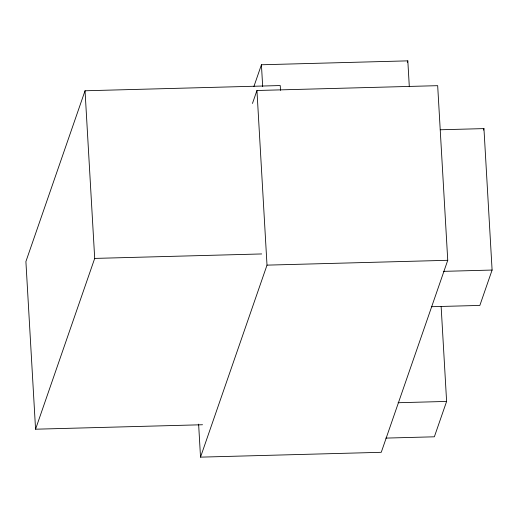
<?xml version="1.0" encoding="UTF-8"?>
<svg xmlns="http://www.w3.org/2000/svg" width="518" height="518" viewBox="0 0 518 518"><rect width="100%" height="100%" fill="white"/><g stroke="black" fill="none" stroke-linecap="round" stroke-linejoin="round"><path stroke-width="0.78" d="M280.51 90.391L280.232 85.554L85.043 90.773L25.9 261.558L35.561 429.202L202.519 424.741M35.561 429.202L94.703 258.411L85.043 90.773M253.872 86.597L261.428 64.769L407.821 60.859L409.311 86.707M252.46 103.458L256.947 90.501L437.678 85.671L447.746 260.301L381.254 452.311L200.524 457.141L198.621 424.151M200.524 457.141L267.01 265.132L256.947 90.501M407.303 62.361L407.821 60.859M483.43 130.109L483.948 128.606L440.281 129.772M441.142 306.598L446.607 401.431L434.356 436.803L385.832 438.099M483.948 128.606L492.1 270.053L479.849 305.426L431.326 306.721M94.703 258.411L261.661 253.949M267.01 265.132L447.746 260.301M443.576 271.354L492.1 270.053M398.083 402.726L446.607 401.431M261.428 64.769L262.684 86.577"/></g></svg>
